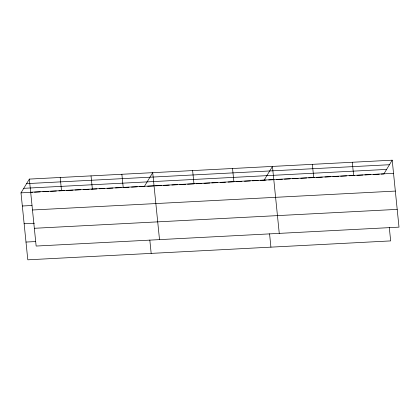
<?xml version="1.0" encoding="UTF-8"?>
<svg xmlns="http://www.w3.org/2000/svg" width="420" height="420" viewBox="0 0 420 420"><rect width="100%" height="100%" fill="white"/><g stroke="black" fill="none" stroke-linecap="round" stroke-linejoin="round"><path stroke-width="0.63" d="M389.303 227.588L390.658 240.907L27.799 259.817L21 192.864L29.342 179.093L392.201 160.183L399 227.136L36.141 246.052L29.342 179.093M264.112 180.191L272.454 166.425L279.258 233.378M392.201 160.183L383.859 173.948L381.239 174.085M26.591 183.64L389.445 164.724M23.751 188.323L386.61 169.407M30.676 192.234L393.535 173.318M21 192.864L32.566 192.26M34.492 192.16L40.278 191.861M42.845 191.725L48.631 191.425M50.557 191.326L56.343 191.021M58.91 190.89L64.696 190.585M66.623 190.486L73.048 190.15M74.975 190.05L80.755 189.751M83.328 189.614L89.114 189.315M91.04 189.215L96.82 188.911M99.393 188.78L104.533 188.512M107.105 188.375L112.886 188.076M115.458 187.94L121.238 187.64M123.165 187.541L128.951 187.236M131.518 187.105L137.303 186.8M139.23 186.701L144.37 186.433L152.712 172.667L159.516 239.621M147.641 186.265L153.531 185.955M155.495 185.855L161.385 185.546M163.349 185.446L169.234 185.136M171.853 185L177.744 184.695M179.708 184.59L185.593 184.285M187.556 184.18L194.103 183.839M196.061 183.74L201.952 183.435M203.915 183.33L209.806 183.026M211.769 182.921L217.655 182.616M220.274 182.48L225.509 182.207M228.128 182.07L234.014 181.76M235.977 181.66L241.868 181.351M244.482 181.214L250.373 180.91M252.336 180.805L258.227 180.5M260.19 180.395L266.075 180.091M268.695 179.954L273.929 179.681M276.544 179.545L282.434 179.235M284.398 179.135L290.288 178.826M292.252 178.726L298.137 178.421M300.757 178.285L306.647 177.975M308.611 177.875L314.496 177.566M316.459 177.466L322.35 177.156M324.965 177.02L330.855 176.715M332.819 176.61L338.709 176.305M340.673 176.201L346.558 175.896M349.178 175.76L354.412 175.487M357.031 175.35L362.917 175.04M364.88 174.941L370.771 174.631M373.385 174.494L379.276 174.19M22.334 206L31.973 205.501M32.482 209.995L395.336 191.079M24.139 223.76L34.419 223.225M34.34 228.291L397.194 209.375M25.998 242.056L35.637 241.558M352.286 162.262L353.619 175.397M312.37 164.341L313.703 177.482M269.561 233.825L270.916 247.144M232.543 168.504L233.877 181.64M192.628 170.583L193.961 183.724M149.819 240.067L151.174 253.386M121.873 174.274L123.207 187.409M91.03 175.88L92.363 189.016M60.186 177.487L61.52 190.628"/></g></svg>
